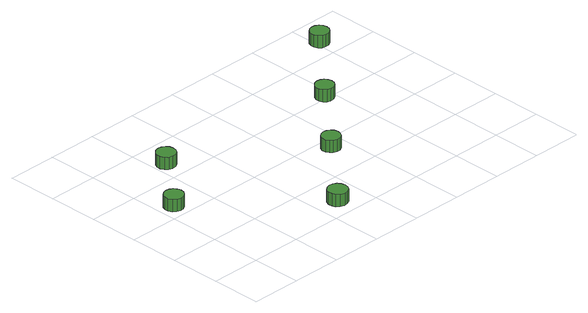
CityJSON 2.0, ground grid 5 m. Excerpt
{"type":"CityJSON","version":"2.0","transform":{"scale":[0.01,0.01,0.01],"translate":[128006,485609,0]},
"CityObjects":{
"tree1":{"type":"SolitaryVegetationObject","attributes":{"function":"something"},"geometry":[{"type":"MultiSurface","lod":"1","boundaries":[[[0,1,2,3,4,5,6,7,8,9,10,11,12,13,14]],[[15,16,17,18,19,20,21,22,23,24,25,26,27,28,29]],[[0,29,28,1]],[[1,28,27,2]],[[2,27,26,3]],[[3,26,25,4]],[[4,25,24,5]],[[5,24,23,6]],[[6,23,22,7]],[[7,22,21,8]],[[8,21,20,9]],[[9,20,19,10]],[[10,19,18,11]],[[11,18,17,12]],[[12,17,16,13]],[[13,16,15,14]],[[14,15,29,0]]]}]},
"tree2":{"type":"SolitaryVegetationObject","attributes":{"function":"something"},"geometry":[{"type":"MultiSurface","lod":"1","boundaries":[[[30,31,32,33,34,35,36,37,38,39,40,41,42,43,44]],[[45,46,47,48,49,50,51,52,53,54,55,56,57,58,59]],[[30,59,58,31]],[[31,58,57,32]],[[32,57,56,33]],[[33,56,55,34]],[[34,55,54,35]],[[35,54,53,36]],[[36,53,52,37]],[[37,52,51,38]],[[38,51,50,39]],[[39,50,49,40]],[[40,49,48,41]],[[41,48,47,42]],[[42,47,46,43]],[[43,46,45,44]],[[44,45,59,30]]]}]},
"tree3":{"type":"SolitaryVegetationObject","attributes":{"function":"something"},"geometry":[{"type":"MultiSurface","lod":"1","boundaries":[[[60,61,62,63,64,65,66,67,68,69,70,71,72,73,74]],[[75,76,77,78,79,80,81,82,83,84,85,86,87,88,89]],[[60,89,88,61]],[[61,88,87,62]],[[62,87,86,63]],[[63,86,85,64]],[[64,85,84,65]],[[65,84,83,66]],[[66,83,82,67]],[[67,82,81,68]],[[68,81,80,69]],[[69,80,79,70]],[[70,79,78,71]],[[71,78,77,72]],[[72,77,76,73]],[[73,76,75,74]],[[74,75,89,60]]]}]},
"tree4":{"type":"SolitaryVegetationObject","attributes":{"function":"something"},"geometry":[{"type":"MultiSurface","lod":"1","boundaries":[[[90,91,92,93,94,95,96,97,98,99,100,101,102,103,104]],[[105,106,107,108,109,110,111,112,113,114,115,116,117,118,119]],[[90,119,118,91]],[[91,118,117,92]],[[92,117,116,93]],[[93,116,115,94]],[[94,115,114,95]],[[95,114,113,96]],[[96,113,112,97]],[[97,112,111,98]],[[98,111,110,99]],[[99,110,109,100]],[[100,109,108,101]],[[101,108,107,102]],[[102,107,106,103]],[[103,106,105,104]],[[104,105,119,90]]]}]},
"tree5":{"type":"SolitaryVegetationObject","attributes":{"function":"something"},"geometry":[{"type":"MultiSurface","lod":"1","boundaries":[[[120,121,122,123,124,125,126,127,128,129,130,131,132,133,134]],[[135,136,137,138,139,140,141,142,143,144,145,146,147,148,149]],[[120,149,148,121]],[[121,148,147,122]],[[122,147,146,123]],[[123,146,145,124]],[[124,145,144,125]],[[125,144,143,126]],[[126,143,142,127]],[[127,142,141,128]],[[128,141,140,129]],[[129,140,139,130]],[[130,139,138,131]],[[131,138,137,132]],[[132,137,136,133]],[[133,136,135,134]],[[134,135,149,120]]]}]},
"tree6":{"type":"SolitaryVegetationObject","attributes":{"function":"something"},"geometry":[{"type":"MultiSurface","lod":"1","boundaries":[[[150,151,152,153,154,155,156,157,158,159,160,161,162,163,164]],[[165,166,167,168,169,170,171,172,173,174,175,176,177,178,179]],[[150,179,178,151]],[[151,178,177,152]],[[152,177,176,153]],[[153,176,175,154]],[[154,175,174,155]],[[155,174,173,156]],[[156,173,172,157]],[[157,172,171,158]],[[158,171,170,159]],[[159,170,169,160]],[[160,169,168,161]],[[161,168,167,162]],[[162,167,166,163]],[[163,166,165,164]],[[164,165,179,150]]]}]}
},
"vertices":[
[197,1102,238],[188,1141,238],[165,1173,238],[131,1192,238],[92,1197,238],[55,1184,238],[25,1158,238],[9,1122,238],[9,1083,238],[25,1047,238],[55,1020,238],[92,1008,238],[131,1012,238],[165,1032,238],[188,1064,238],[188,1064,113],[165,1032,113],[131,1012,113],[92,1008,113],[55,1020,113],[25,1047,113],[9,1083,113],[9,1122,113],[25,1158,113],[55,1184,113],[92,1197,113],[131,1192,113],[165,1173,113],[188,1141,113],[197,1102,113],
[683,1678,220],[675,1717,220],[652,1749,220],[618,1768,220],[579,1772,220],[541,1760,220],[512,1734,220],[496,1698,220],[496,1659,220],[512,1623,220],[541,1596,220],[579,1584,220],[618,1588,220],[652,1608,220],[675,1640,220],[675,1640,95],[652,1608,95],[618,1588,95],[579,1584,95],[541,1596,95],[512,1623,95],[496,1659,95],[496,1698,95],[512,1734,95],[541,1760,95],[579,1772,95],[618,1768,95],[652,1749,95],[675,1717,95],[683,1678,95],
[1277,151,231],[1269,190,231],[1245,223,231],[1210,244,231],[1170,248,231],[1131,235,231],[1101,208,231],[1085,171,231],[1085,130,231],[1101,93,231],[1131,66,231],[1170,54,231],[1210,58,231],[1245,78,231],[1269,111,231],[1269,111,106],[1245,78,106],[1210,58,106],[1170,54,106],[1131,66,106],[1101,93,106],[1085,130,106],[1085,171,106],[1101,208,106],[1131,235,106],[1170,248,106],[1210,244,106],[1245,223,106],[1269,190,106],[1277,151,106],
[1895,848,221],[1887,886,221],[1865,916,221],[1832,935,221],[1794,939,221],[1758,928,221],[1730,902,221],[1714,867,221],[1714,829,221],[1730,795,221],[1758,769,221],[1794,757,221],[1832,761,221],[1865,780,221],[1887,811,221],[1887,811,96],[1865,780,96],[1832,761,96],[1794,757,96],[1758,769,96],[1730,795,96],[1714,829,96],[1714,867,96],[1730,902,96],[1758,928,96],[1794,939,96],[1832,935,96],[1865,916,96],[1887,886,96],[1895,848,96],
[2491,1513,207],[2484,1550,207],[2461,1581,207],[2428,1600,207],[2390,1604,207],[2354,1592,207],[2326,1566,207],[2311,1532,207],[2311,1494,207],[2326,1459,207],[2354,1433,207],[2390,1422,207],[2428,1426,207],[2461,1445,207],[2484,1475,207],[2484,1475,82],[2461,1445,82],[2428,1426,82],[2390,1422,82],[2354,1433,82],[2326,1459,82],[2311,1494,82],[2311,1532,82],[2326,1566,82],[2354,1592,82],[2390,1604,82],[2428,1600,82],[2461,1581,82],[2484,1550,82],[2491,1513,82],
[3136,2210,192],[3128,2247,192],[3105,2278,192],[3072,2297,192],[3035,2301,192],[2998,2289,192],[2970,2264,192],[2955,2229,192],[2955,2191,192],[2970,2156,192],[2998,2131,192],[3035,2119,192],[3072,2123,192],[3105,2142,192],[3128,2173,192],[3128,2173,67],[3105,2142,67],[3072,2123,67],[3035,2119,67],[2998,2131,67],[2970,2156,67],[2955,2191,67],[2955,2229,67],[2970,2264,67],[2998,2289,67],[3035,2301,67],[3072,2297,67],[3105,2278,67],[3128,2247,67],[3136,2210,67]
]}
